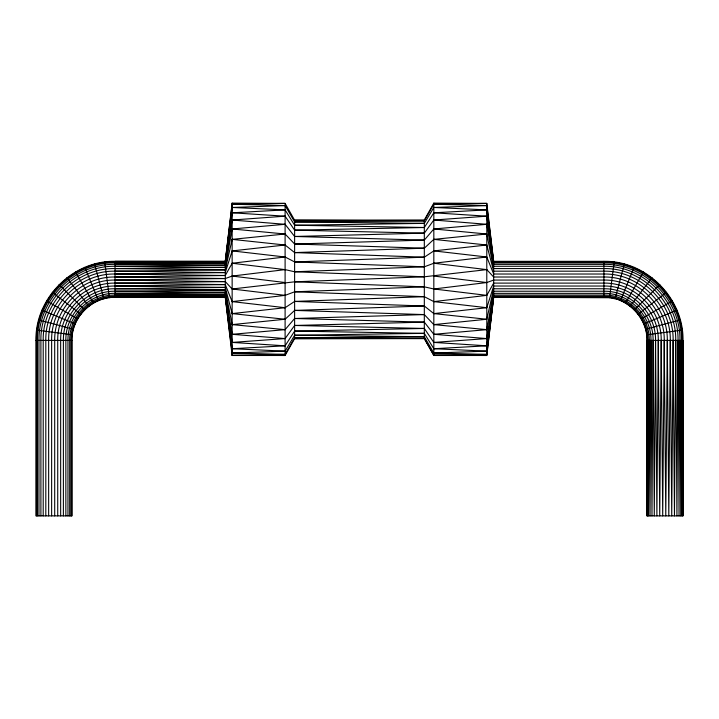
<?xml version="1.0" encoding="UTF-8"?>
<svg xmlns="http://www.w3.org/2000/svg" width="719" height="719" viewBox="0 0 719 719"><rect width="100%" height="100%" fill="white"/><g stroke="black" fill="none" stroke-linecap="round" stroke-linejoin="round"><path stroke-width="1.08" d="M493.665 261.33L493.665 297.351L486.79 355.492L433.827 355.492L424.318 338.631L424.318 219.978L433.827 203.118L486.79 203.396L493.665 261.33L603.897 261.33C646.174 260.44 683.877 298.142 682.987 340.411L683.05 515.883L647.028 515.883L647.226 340.411C647.711 317.259 627.058 296.605 603.897 297.091L493.665 297.091L486.79 354.395L433.827 355.213L424.318 338.424L294.619 337.786L285.101 354.395L232.147 355.213L285.101 355.492L294.619 338.631L294.619 220.194L285.101 203.396L232.147 203.118L225.272 261.267L225.272 297.289L232.147 355.492L285.101 355.492L285.101 203.396L232.147 204.214L225.272 261.518L115.04 261.842C73.041 260.961 35.582 298.421 36.471 340.411L36.471 515.883M70.938 515.883L70.938 340.411C70.444 316.845 91.466 295.824 115.04 296.318L225.272 296.767L232.147 353.029L285.101 351.142L294.619 335.243L424.318 336.717L433.827 353.029L486.79 351.142L493.665 296.318L603.897 296.318C627.471 295.824 648.493 316.845 647.99 340.411L647.54 515.883L647.226 340.411M232.147 204.214L285.101 205.58L294.619 221.892L424.318 220.832L433.827 204.214L486.79 205.58L493.665 261.842L603.897 261.842C645.896 260.961 683.347 298.421 682.466 340.411L682.016 515.883L681.45 340.411C682.322 298.96 645.347 261.995 603.897 262.866L493.665 262.866L486.79 209.885L433.827 207.476L424.318 223.366L294.619 225.245L285.101 209.885L232.147 207.476L225.272 262.291L115.04 262.866C73.59 261.995 36.615 298.96 37.487 340.411L37.487 515.883M69.68 515.883L69.68 340.411C69.168 316.171 90.792 294.547 115.04 295.06L225.272 295.752L232.147 348.724L285.101 345.812L294.619 331.099L424.318 333.364L433.827 348.724L486.79 345.812L493.665 295.06L603.897 295.06C628.145 294.547 649.76 316.171 649.257 340.411L648.565 515.883L647.99 340.411M681.45 340.411L680.758 515.883L679.958 340.411C680.812 299.76 644.548 263.505 603.897 264.358L493.665 264.358L486.79 216.185L433.827 212.797L424.318 227.51L294.619 230.152L285.101 216.185L232.147 212.797L225.272 263.549L115.04 264.358C74.381 263.505 38.125 299.76 38.979 340.411L38.979 515.883M67.963 515.883L67.963 340.411C67.442 315.255 89.875 292.813 115.04 293.343L225.272 294.26L232.147 342.424L285.101 338.577L294.619 325.464L424.318 328.457L433.827 342.424L486.79 338.577L493.665 293.343L603.897 293.343C629.053 292.813 651.495 315.255 650.965 340.411L650.057 515.883L649.257 340.411M65.851 515.883L65.851 340.411C65.294 314.122 88.743 290.674 115.04 291.231L225.272 292.336L232.147 334.308L285.101 329.644L294.619 318.499L424.318 322.139L433.827 334.308L486.79 329.644L493.665 291.231L603.897 291.231C630.186 290.674 653.634 314.122 653.086 340.411L651.98 515.883L650.965 340.411M40.902 515.883L40.902 340.411C40.066 300.785 75.414 265.446 115.04 266.282L225.272 265.266L232.147 220.032L285.101 224.301L294.619 236.47L424.318 233.145L433.827 220.032L486.79 224.301L493.665 266.282L603.897 266.282C643.523 265.446 678.871 300.785 678.035 340.411L676.93 515.883L675.734 340.411C676.543 302.016 642.301 267.774 603.897 268.573L493.665 268.573L486.79 234.008L433.827 228.975L424.318 240.11L294.619 244.029L285.101 234.008L232.147 228.975L225.272 267.387L115.04 268.573C76.636 267.774 42.394 302.016 43.203 340.411L43.203 515.883M679.958 340.411L679.042 515.883L678.035 340.411M63.389 515.883L63.389 340.411C62.805 312.81 87.43 288.184 115.04 288.768L225.272 290.036L232.147 324.611L285.101 319.254L294.619 310.41L424.318 314.589L433.827 324.611L486.79 319.254L493.665 288.768L603.897 288.768C631.507 288.184 656.123 312.81 655.548 340.411L654.281 515.883L653.086 340.411M60.657 515.883L60.657 340.411C60.045 311.345 85.965 285.425 115.04 286.036L225.272 287.429L232.147 313.601L285.101 307.714L294.619 301.432L424.318 306.015L433.827 313.601L486.79 307.714L493.665 286.036L603.897 286.036C632.963 285.425 658.892 311.345 658.28 340.411L656.887 515.883L655.548 340.411M45.809 515.883L45.809 340.411C45.027 303.409 78.029 270.407 115.04 271.18L225.272 269.85L232.147 239.364L285.101 245.008L294.619 252.594L424.318 248.199L433.827 239.364L486.79 245.008L493.665 271.18L603.897 271.18C640.908 270.407 673.91 303.409 673.128 340.411L671.735 515.883L670.288 340.411C671.034 304.928 639.389 273.274 603.897 274.02L493.665 274.02L486.79 256.998L433.827 250.904L424.318 257.186L294.619 261.932L285.101 256.998L232.147 250.904L225.272 272.582L115.04 274.02C79.548 273.274 47.894 304.928 48.649 340.411L48.649 515.883M675.734 340.411L674.467 515.883L673.128 340.411M57.727 515.883L57.727 340.411C57.089 309.781 84.402 282.459 115.04 283.106L225.272 284.589L232.147 301.612L285.101 295.356L294.619 291.806L424.318 296.677L433.827 301.612L486.79 295.356L493.665 283.106L603.897 283.106C634.526 282.459 661.848 309.781 661.201 340.411L659.718 515.883L658.28 340.411M54.698 515.883L54.698 340.411C54.015 308.163 82.784 279.394 115.04 280.068L225.272 281.596L232.147 288.984L294.619 281.821L424.318 286.845L433.827 288.984L486.79 282.54L493.665 280.068L603.897 280.068C636.153 279.394 664.922 308.163 664.239 340.411L662.711 515.883L661.201 340.411M51.633 515.883L51.633 340.411C50.923 306.528 81.148 276.303 115.04 277.013L225.272 275.503L232.147 263.253L285.101 269.625L294.619 271.773L424.318 266.803L433.827 263.253L486.79 269.625L493.665 277.013L603.897 277.013C637.789 276.303 668.014 306.528 667.295 340.411L665.776 515.883L664.239 340.411M670.288 340.411L668.805 515.883L667.295 340.411M71.711 515.883L71.711 340.411C71.226 317.259 91.879 296.605 115.04 297.091L225.272 297.289L115.04 297.351C92.014 296.866 71.487 317.394 71.972 340.411L71.972 515.883L35.95 515.883L35.95 340.411C35.06 298.142 72.763 260.44 115.04 261.33L225.272 261.267M493.665 297.351L609.523 297.72L614.224 262.004M647.028 515.883L646.965 340.411C647.388 321.204 632.891 303.616 615.113 298.565L624.371 264.026M620.38 300.632L634.167 267.351M643.442 271.926L625.431 303.121M630.114 306.249L652.043 277.669M634.347 309.961L659.817 284.49M638.068 314.194L666.639 292.274M641.195 318.885L672.391 300.875M643.685 323.936L676.965 310.15M115.04 280.068L225.272 278.541L232.147 276.069L285.101 269.625M645.491 329.266L680.291 319.946M646.597 334.793L682.304 330.093M294.619 281.821L424.318 276.788L486.79 269.625M232.147 263.253L285.101 256.998M433.827 263.253L486.79 256.998M232.147 250.904L285.101 245.008M433.827 250.904L486.79 245.008M232.147 239.364L285.101 234.008M433.827 239.364L486.79 234.008M232.147 228.975L285.101 224.301M433.827 228.975L486.79 224.301M232.147 220.032L285.101 216.185M433.827 220.032L486.79 216.185M232.147 212.797L285.101 209.885M433.827 212.797L486.79 209.885M294.619 291.806L424.318 286.845M294.619 301.432L424.318 296.677M232.147 207.476L285.101 205.58M433.827 207.476L486.79 205.58M294.619 310.41L424.318 306.015M294.619 318.499L424.318 314.589M294.619 325.464L424.318 322.139M294.619 331.099L424.318 328.457M433.827 204.214L486.79 203.396L486.79 355.492L433.827 355.213M294.619 335.243L424.318 333.364M115.04 283.106L225.272 281.596M115.04 286.036L225.272 284.589M115.04 288.768L225.272 287.429M115.04 291.231L225.272 290.036M115.04 293.343L225.272 292.336M294.619 337.786L424.318 336.717M115.04 295.06L225.272 294.26M115.04 296.318L225.272 295.752M115.04 297.091L225.272 296.767M424.318 219.978L294.619 220.194L424.318 220.832M424.318 338.424L294.619 338.631L424.318 338.631M35.95 340.411L71.972 340.411M646.965 340.411L682.987 340.411L682.789 515.883L682.466 340.411M225.272 261.518L115.04 261.33L115.04 297.351M115.04 261.842L225.272 262.291M115.04 262.866L225.272 263.549M115.04 264.358L225.272 265.266M115.04 266.282L225.272 267.387M294.619 221.892L424.318 223.366M115.04 268.573L225.272 269.85M115.04 271.18L225.272 272.582M115.04 274.02L225.272 275.503M115.04 277.013L225.272 278.541M294.619 225.245L424.318 227.51M294.619 230.152L424.318 233.145M433.827 353.029L486.79 354.395M232.147 353.029L285.101 354.395M294.619 236.47L424.318 240.11M294.619 244.029L424.318 248.199M294.619 252.594L424.318 257.186M294.619 261.932L424.318 266.803M294.619 271.773L424.318 276.788M433.827 348.724L486.79 351.142M232.147 348.724L285.101 351.142M433.827 342.424L486.79 345.812M232.147 342.424L285.101 345.812M433.827 334.308L486.79 338.577M232.147 334.308L285.101 338.577M433.827 324.611L486.79 329.644M232.147 324.611L285.101 329.644M433.827 313.601L486.79 319.254M232.147 313.601L285.101 319.254M433.827 301.612L486.79 307.714M232.147 301.612L285.101 307.714M433.827 288.984L486.79 295.356M232.147 288.984L285.101 295.356M433.827 276.069L486.79 282.54M232.147 276.069L285.101 282.54M36.624 330.093L72.34 334.793M609.523 297.72L615.042 298.816M38.646 319.946L73.437 329.266M41.972 310.15L75.252 323.936M46.546 300.875L77.742 318.885M52.289 292.274L80.87 314.194M59.111 284.49L84.581 309.961M66.894 277.669L88.823 306.249M75.495 271.926L93.506 303.121M84.77 267.351L98.557 300.632M94.566 264.026L103.887 298.816M104.713 262.004L109.414 297.72M603.897 261.33L603.897 297.351M433.827 203.118L433.827 355.492M232.147 203.118L232.147 355.492"/></g></svg>
